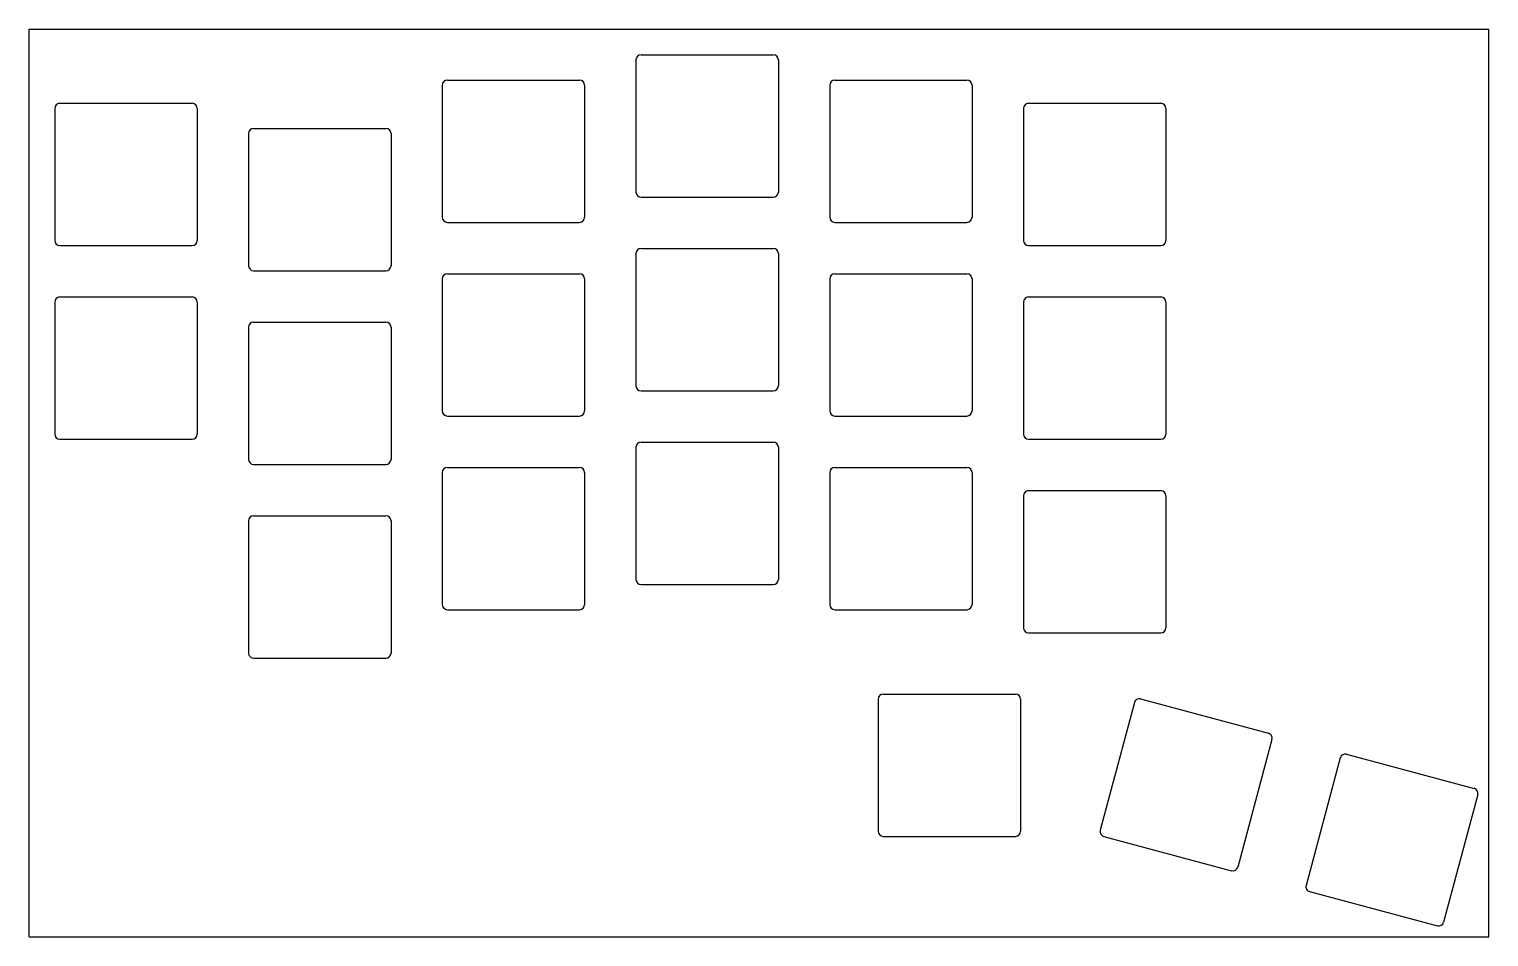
# Model space of a CAD drawing. Header units: millimetres. Extents: x 0 to 144, y -89 to 0.
import ezdxf

# ---------------------------------------------------------------- set-up
doc = ezdxf.new("R2010")
doc.units = ezdxf.units.MM

msp = doc.modelspace()

# ---------------------------------------------------------------- linework, layer by layer
for p, q in [((0, 0), (143.54, 0)), ((0, -89.27), (0, 0)), ((143.54, -89.27), (143.54, 0)), ((60.17, -2.52), (73.17, -2.52)), ((59.67, -3.02), (59.67, -16.02)), ((73.67, -3.02), (73.67, -16.02)), ((40.62, -5.5), (40.62, -18.5)), ((41.12, -5), (54.12, -5)), ((54.62, -5.5), (54.62, -18.5)), ((78.72, -5.5), (78.72, -18.5)), ((79.22, -5), (92.22, -5)), ((92.72, -5.5), (92.72, -18.5)), ((2.52, -7.79), (2.52, -20.79)), ((3.02, -7.29), (16.02, -7.29)), ((16.52, -7.79), (16.52, -20.79)), ((97.78, -7.79), (97.78, -20.79)), ((98.28, -7.29), (111.28, -7.29)), ((111.78, -7.79), (111.78, -20.79)), ((22.07, -9.76), (35.08, -9.76)), ((21.57, -10.26), (21.57, -23.26)), ((35.58, -10.26), (35.58, -23.26)), ((60.17, -16.52), (73.17, -16.52)), ((41.12, -19), (54.12, -19)), ((79.22, -19), (92.22, -19)), ((3.02, -21.29), (16.02, -21.29)), ((98.28, -21.29), (111.28, -21.29)), ((59.67, -22.07), (59.67, -35.08)), ((60.17, -21.57), (73.17, -21.57)), ((73.67, -22.07), (73.67, -35.08)), ((22.07, -23.76), (35.08, -23.76)), ((41.12, -24.05), (54.12, -24.05)), ((79.22, -24.05), (92.22, -24.05)), ((40.62, -24.55), (40.62, -37.55)), ((54.62, -24.55), (54.62, -37.55)), ((78.72, -24.55), (78.72, -37.55)), ((92.72, -24.55), (92.72, -37.55)), ((2.52, -26.84), (2.52, -39.84)), ((3.02, -26.34), (16.02, -26.34)), ((16.52, -26.84), (16.52, -39.84)), ((97.78, -26.84), (97.78, -39.84)), ((98.28, -26.34), (111.28, -26.34)), ((111.78, -26.84), (111.78, -39.84)), ((21.57, -29.31), (21.57, -42.31)), ((22.07, -28.81), (35.08, -28.81)), ((35.58, -29.31), (35.58, -42.31)), ((60.17, -35.58), (73.17, -35.58)), ((41.12, -38.05), (54.12, -38.05)), ((79.22, -38.05), (92.22, -38.05)), ((3.02, -40.34), (16.02, -40.34)), ((59.67, -41.12), (59.67, -54.12)), ((60.17, -40.62), (73.17, -40.62)), ((73.67, -41.12), (73.67, -54.12)), ((98.28, -40.34), (111.28, -40.34)), ((22.07, -42.81), (35.08, -42.81)), ((40.62, -43.6), (40.62, -56.6)), ((41.12, -43.1), (54.12, -43.1)), ((54.62, -43.6), (54.62, -56.6)), ((78.72, -43.6), (78.72, -56.6)), ((79.22, -43.1), (92.22, -43.1)), ((92.72, -43.6), (92.72, -56.6)), ((97.78, -45.89), (97.78, -58.89)), ((98.28, -45.39), (111.28, -45.39)), ((111.78, -45.89), (111.78, -58.89)), ((21.57, -48.36), (21.57, -61.36)), ((22.07, -47.86), (35.08, -47.86)), ((35.58, -48.36), (35.58, -61.36)), ((60.17, -54.62), (73.17, -54.62)), ((41.12, -57.1), (54.12, -57.1)), ((79.22, -57.1), (92.22, -57.1)), ((98.28, -59.39), (111.28, -59.39)), ((22.07, -61.86), (35.08, -61.86)), ((83.49, -65.89), (83.49, -78.89)), ((83.99, -65.39), (96.99, -65.39)), ((97.49, -65.89), (97.49, -78.89)), ((109.3, -65.88), (121.86, -69.24)), ((108.69, -66.23), (105.33, -78.79)), ((122.21, -69.86), (118.85, -82.41)), ((128.93, -71.66), (125.57, -84.21)), ((129.54, -71.3), (142.1, -74.67)), ((142.46, -75.28), (139.09, -87.84)), ((83.99, -79.39), (96.99, -79.39)), ((105.68, -79.4), (118.24, -82.77)), ((125.92, -84.83), (138.48, -88.19)), ((0, -89.27), (143.54, -89.27))]:
    msp.add_line(p, q)
for centre, start, end in [((60.17, -3.02), 90, 180), ((73.17, -3.02), 0, 90), ((41.12, -5.5), 90, 180), ((54.12, -5.5), 0, 90), ((79.22, -5.5), 90, 180), ((92.22, -5.5), 0, 90), ((3.02, -7.79), 90, 180), ((16.02, -7.79), 0, 90), ((98.28, -7.79), 90, 180), ((111.28, -7.79), 0, 90), ((22.07, -10.26), 90, 180), ((35.08, -10.26), 0, 90), ((60.17, -16.02), 180, 270), ((73.17, -16.02), 270, 0), ((41.12, -18.5), 180, 270), ((54.12, -18.5), 270, 0), ((79.22, -18.5), 180, 270), ((92.22, -18.5), 270, 0), ((3.02, -20.79), 180, 270), ((16.02, -20.79), 270, 0), ((98.28, -20.79), 180, 270), ((111.28, -20.79), 270, 0), ((60.17, -22.07), 90, 180), ((73.17, -22.07), 0, 90), ((22.07, -23.26), 180, 270), ((35.08, -23.26), 270, 0), ((41.12, -24.55), 90, 180), ((54.12, -24.55), 0, 90), ((79.22, -24.55), 90, 180), ((92.22, -24.55), 0, 90), ((3.02, -26.84), 90, 180), ((16.02, -26.84), 0, 90), ((98.28, -26.84), 90, 180), ((111.28, -26.84), 0, 90), ((22.07, -29.31), 90, 180), ((35.08, -29.31), 0, 90), ((60.17, -35.08), 180, 270), ((73.17, -35.08), 270, 0), ((41.12, -37.55), 180, 270), ((54.12, -37.55), 270, 0), ((79.22, -37.55), 180, 270), ((92.22, -37.55), 270, 0), ((3.02, -39.84), 180, 270), ((16.02, -39.84), 270, 0), ((98.28, -39.84), 180, 270), ((111.28, -39.84), 270, 0), ((60.17, -41.12), 90, 180), ((73.17, -41.12), 0, 90), ((22.07, -42.31), 180, 270), ((35.08, -42.31), 270, 0), ((41.12, -43.6), 90, 180), ((54.12, -43.6), 0, 90), ((79.22, -43.6), 90, 180), ((92.22, -43.6), 0, 90), ((98.28, -45.89), 90, 180), ((111.28, -45.89), 0, 90), ((22.07, -48.36), 90, 180), ((35.08, -48.36), 0, 90), ((60.17, -54.12), 180, 270), ((73.17, -54.12), 270, 0), ((41.12, -56.6), 180, 270), ((54.12, -56.6), 270, 0), ((79.22, -56.6), 180, 270), ((92.22, -56.6), 270, 0), ((98.28, -58.89), 180, 270), ((111.28, -58.89), 270, 0), ((22.07, -61.36), 180, 270), ((35.08, -61.36), 270, 0), ((83.99, -65.89), 90, 180), ((96.99, -65.89), 0, 90), ((109.17, -66.36), 75, 165), ((121.73, -69.73), 345, 75), ((129.42, -71.79), 75, 165), ((141.97, -75.15), 345, 75), ((83.99, -78.89), 180, 270), ((96.99, -78.89), 270, 0), ((105.81, -78.92), 165, 255), ((118.37, -82.28), 255, 345), ((126.05, -84.34), 165, 255), ((138.61, -87.71), 255, 345)]:
    msp.add_arc(centre, 0.5, start, end)

doc.saveas('drawing.dxf')
